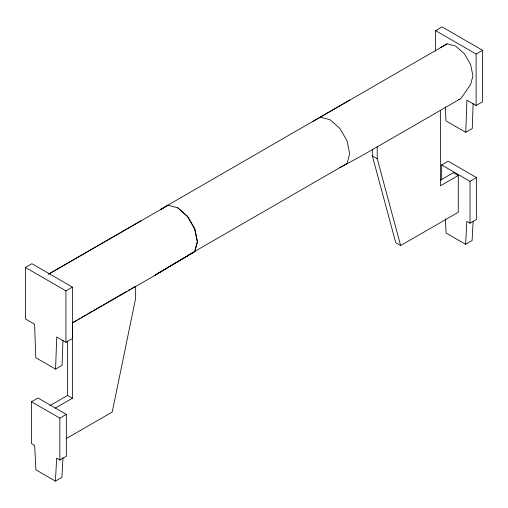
<?xml version="1.0" encoding="UTF-8"?>
<svg xmlns="http://www.w3.org/2000/svg" width="508" height="508" viewBox="0 0 508 508"><rect width="100%" height="100%" fill="white"/><g stroke="black" fill="none" stroke-linecap="round" stroke-linejoin="round"><path stroke-width="0.76" d="M55.575 369.119L56.718 336.988L65.932 342.303L72.415 338.563L72.415 287.109L31.883 263.709L25.4 267.456L25.4 318.903L34.614 324.225L35.757 357.67L55.575 369.119L62.065 365.373L62.954 340.296M76.543 320.332L72.422 322.707L72.422 398.247L67.558 395.44L67.558 341.147M440.379 180.194L453.415 172.669L458.28 175.476L458.28 212.261L400.628 245.542L395.764 242.735L372.351 155.899L372.351 149.168M445.459 106.864L445.935 120.866L465.76 132.309L466.903 100.178L476.117 105.499L482.6 101.752L482.6 50.305L442.068 26.899L435.585 30.645L435.585 51.225M473.139 103.486L472.243 128.562L465.76 132.309M55.416 481.101L56.667 458.159L59.849 459.994L66.338 456.248L66.338 414.395L37.979 398.018L31.496 401.765L31.496 443.624L34.658 445.446L35.916 469.837L55.416 481.101L61.906 477.355L62.986 457.575M445.37 218.865L446.094 233.032L465.601 244.291L466.852 221.348L470.021 223.177L476.504 219.431L476.504 177.571L448.151 161.201L441.662 164.948L441.662 179.953M473.126 221.558L472.084 240.544L465.601 244.291M194.869 250.711L197.085 242.43M194.843 251.568L154.934 275.152L194.843 251.568L197.466 241.776L194.843 228.962L187.674 216.548L177.889 207.874L167.926 205.149M187.674 255.702L153.2 276.39L72.365 323.056M313.157 121.298L447.18 43.828L455.759 46.133L464.337 53.727L470.624 64.599L472.942 75.832L470.675 84.436L461.175 98.139A8.827 5.099 60 0 1 458.305 99.485M160.757 209.283L349.904 99.987M49.022 273.882L168.104 205.245L160.934 209.385M48.463 274.231L140.938 220.834M25.4 267.456L65.932 290.855L72.415 287.109M435.585 30.645L476.117 54.045L482.6 50.305M187.503 255.6L347.066 163.481L349.688 153.689L347.066 140.875L339.896 128.46L330.111 119.78L320.326 117.157M77.921 319.538L79.978 318.345M81.356 317.551L86.163 314.776M87.541 313.982L92.348 311.201M93.726 310.407L101.975 305.651M103.346 304.857L126.714 291.363M128.086 290.57L130.15 289.382M131.528 288.588L135.649 286.207L135.649 298.177L112.236 412.045L66.256 438.595M459.442 99.377L362.166 155.543L339.896 167.615M49.721 405.733L67.558 395.44M55.27 408.146L72.422 398.247M458.28 175.476L440.442 185.769L440.442 110.236M31.496 401.765L59.849 418.135L66.338 414.395M441.662 164.948L470.021 181.318L476.504 177.571M440.893 47.434L447.18 43.828M372.351 155.899L377.215 158.706L400.628 245.542M177.711 207.772L187.503 216.446L194.666 228.86L197.288 241.675M476.117 54.045L476.117 105.499M470.021 181.318L470.021 223.177M377.215 146.736L377.215 158.706M65.932 290.855L65.932 342.303M59.849 418.135L59.849 459.994"/></g></svg>
